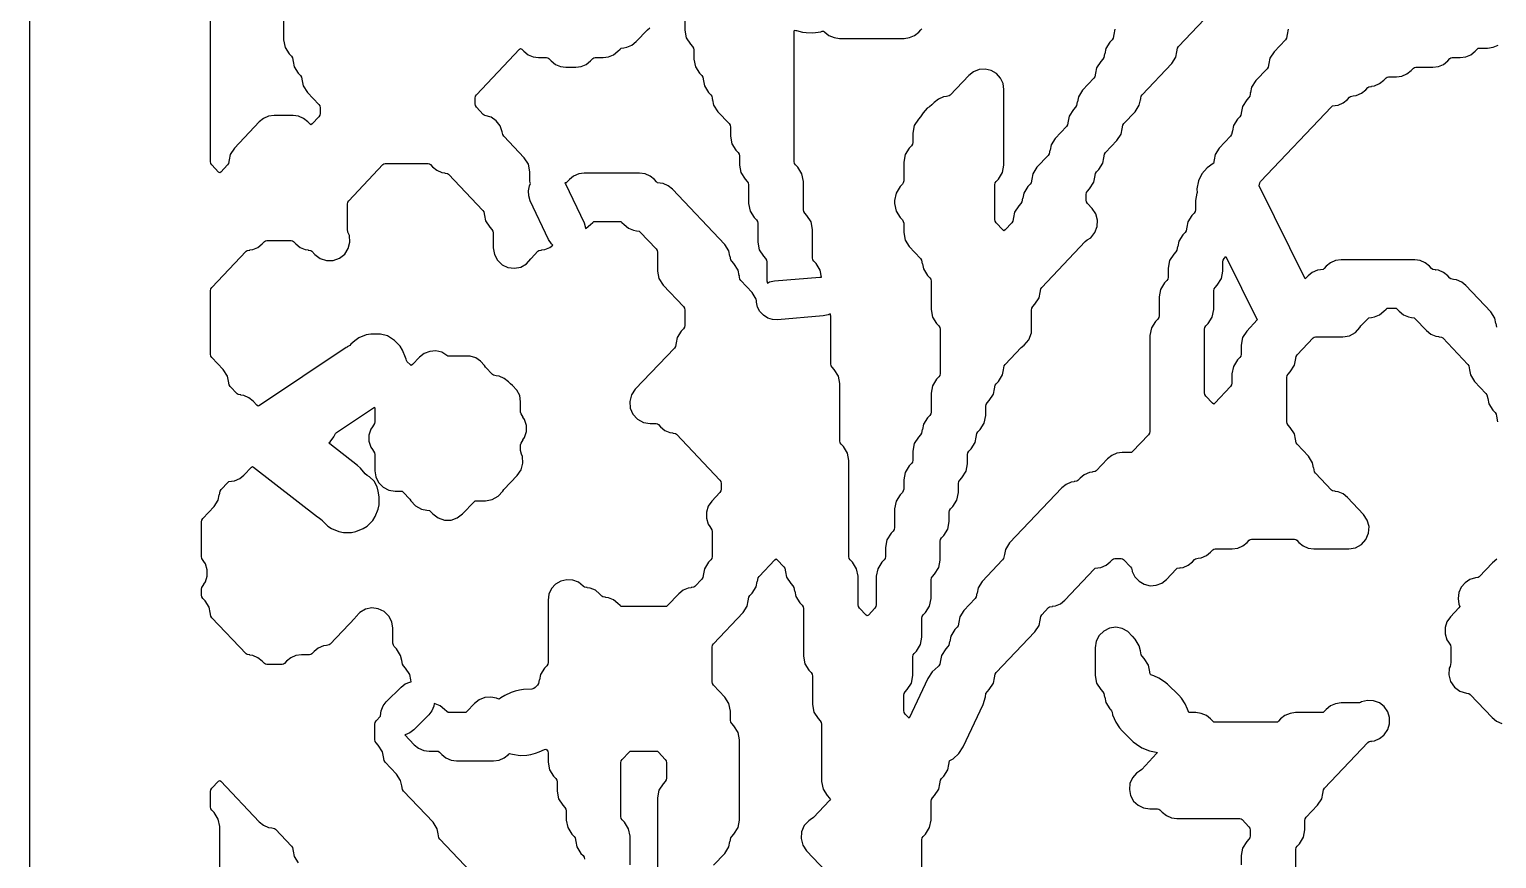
# Model space of a CAD drawing. Header units: millimetres. Extents: x 0 to 63, y 0 to 126.
# Drawn here: x 0 to 36, y 38.62 to 58.97 of the extents above; entities that cross this region are included whole.
import ezdxf

# ---------------------------------------------------------------- set-up
doc = ezdxf.new("R2010")
doc.units = ezdxf.units.MM
doc.layers.add('CUT', color=1, linetype='Continuous')

msp = doc.modelspace()

# ---------------------------------------------------------------- linework, layer by layer
at = {"layer": 'CUT'}
for points in [[(63.2679, 123), (50.134, 123), (50.134, 126), (42.134, 126), (42.134, 123), (21.134, 123), (21.134, 126), (13.134, 126), (13.134, 123), (0, 123), (0, 3), (13.134, 3), (13.134, 0), (21.134, 0), (21.134, 3), (42.134, 3), (42.134, 0), (50.134, 0), (50.134, 3), (63.2679, 3)], [(29.7675, 51.4078), (29.732, 51.2228), (29.732, 50.9969), (29.7236, 50.9527), (29.6994, 50.9149), (29.6452, 50.8577), (29.5438, 50.6989), (29.5083, 50.5139), (29.5083, 50.288), (29.4998, 50.2439), (29.4756, 50.206), (29.0888, 49.7975), (29.0608, 49.7762), (29.0328, 49.7975), (28.8697, 49.9697), (28.8455, 50.0076), (28.837, 50.0517), (28.837, 51.6107), (28.8455, 51.6549), (28.8697, 51.6927), (28.9238, 51.7499), (29.0253, 51.9087), (29.0608, 52.0937), (29.0608, 52.5558), (29.0692, 52.6), (29.0935, 52.6379), (29.1476, 52.695), (29.249, 52.8538), (29.2845, 53.0388), (29.2845, 53.2647), (29.293, 53.3089), (29.3172, 53.3467), (29.360807, 53.392805), (30.130146, 51.842312), (29.869, 51.5666)]]:
    msp.add_lwpolyline(points, close=True, dxfattribs=at)
for points in [[(6.2376, 59.1719), (6.2376, 58.7097), (6.2731, 58.5247), (6.3745, 58.3659), (6.4286, 58.3088), (6.4529, 58.2709), (6.4703, 58.1801), (6.4722, 58.1804), (6.4968, 58.0521), (6.5983, 57.8934), (6.6524, 57.8362), (6.6766, 57.7983), (6.694, 57.7075), (6.696, 57.7079), (6.7206, 57.5795), (6.822, 57.4208), (7.0999, 57.1273), (7.1241, 57.0895), (7.1326, 57.0453), (7.1326, 56.9041), (7.1241, 56.8599), (7.0999, 56.822), (6.9368, 56.6498), (6.9088, 56.6285), (6.8808, 56.6498), (6.833, 56.7003), (6.7278, 56.7849), (6.6037, 56.8383), (6.47, 56.8565), (6.0052, 56.8565), (5.8714, 56.8383), (5.7474, 56.7849), (5.6421, 56.7003), (5.032, 56.056), (4.9305, 55.8973), (4.9059, 55.7689), (4.904, 55.7693), (4.8866, 55.6785), (4.8623, 55.6406), (4.6993, 55.4684), (4.6713, 55.4471), (4.6433, 55.4684), (4.4802, 55.6406), (4.456, 55.6785), (4.4475, 55.7226), (4.4475, 64.1339)], [(30.8863, 58.969), (30.8617, 58.8407), (30.8598, 58.841), (30.8424, 58.7502), (30.8181, 58.7123), (30.5403, 58.4189), (30.4388, 58.2601), (30.4142, 58.1318), (30.4123, 58.1322), (30.3948, 58.0413), (30.3706, 58.0035), (30.0927, 57.71), (29.9913, 57.5513), (29.9667, 57.4229), (29.9648, 57.4233), (29.9473, 57.3325), (29.9231, 57.2946), (29.869, 57.2374), (29.7675, 57.0787), (29.7429, 56.9504), (29.741, 56.9507), (29.7236, 56.8599), (29.6994, 56.822), (29.6452, 56.7649), (29.5438, 56.6061), (29.5192, 56.4778), (29.5172, 56.4782), (29.4998, 56.3873), (29.4756, 56.3495), (29.1977, 56.056), (29.0963, 55.8973), (29.0717, 55.7689), (29.0697, 55.7693), (29.0523, 55.6785), (29.049581, 55.674241), (28.899393, 55.573357), (28.770661, 55.425839), (28.684495, 55.25003), (28.646768, 55.05791), (28.653467, 54.959408), (28.6488, 54.9521), (28.6133, 54.7671), (28.6133, 54.5412), (28.6048, 54.497), (28.5806, 54.4592), (28.5265, 54.402), (28.425, 54.2432), (28.4004, 54.1149), (28.3985, 54.1153), (28.381, 54.0245), (28.3568, 53.9866), (28.3027, 53.9294), (28.2012, 53.7707), (28.1766, 53.6424), (28.1747, 53.6427), (28.1573, 53.5519), (28.1331, 53.514), (28.0789, 53.4569), (27.9775, 53.2981), (27.942, 53.1131), (27.942, 52.8872), (27.9335, 52.843), (27.9093, 52.8052), (27.8552, 52.748), (27.7537, 52.5892), (27.7182, 52.4042), (27.7182, 51.942), (27.7098, 51.8979), (27.6855, 51.86), (27.6314, 51.8028), (27.53, 51.6441), (27.4945, 51.4591), (27.4945, 49.1066), (27.486, 49.0624), (27.4618, 49.0246), (27.0703, 48.6111), (27.0451, 48.5909), (27.013, 48.5865), (26.8146, 48.5865), (26.6808, 48.5683), (26.5568, 48.5149), (26.4515, 48.4303), (26.1752, 48.1385), (26.1501, 48.1183), (26.0844, 48.1093), (26.0849, 48.106), (26.0095, 48.0957), (25.8855, 48.0423), (25.7803, 47.9577), (25.7277, 47.9023), (25.7025, 47.882), (25.6369, 47.8731), (25.6374, 47.8697), (25.562, 47.8594), (25.438, 47.806), (25.3327, 47.7214), (24.0513, 46.3682), (23.9499, 46.2095), (23.9252, 46.0812), (23.9233, 46.0815), (23.9059, 45.9907), (23.8817, 45.9528), (23.38, 45.4231), (23.2786, 45.2643), (23.254, 45.136), (23.252, 45.1364), (23.2346, 45.0456), (23.2104, 45.0077), (22.9325, 44.7142), (22.8311, 44.5555), (22.8065, 44.4272), (22.8045, 44.4275), (22.7871, 44.3367), (22.7629, 44.2988), (22.7088, 44.2417), (22.6073, 44.0829), (22.5827, 43.9546), (22.5808, 43.955), (22.5634, 43.8641), (22.5391, 43.8262), (22.485, 43.7691), (22.3836, 43.6103), (22.3589, 43.482), (22.357, 43.4824), (22.3396, 43.3916), (22.3154, 43.3537), (22.310112, 43.348109), (22.296063, 43.340854), (22.151276, 43.209059), (22.045533, 43.04428), (21.585703, 42.066618), (21.4857, 42.1722), (21.4615, 42.2101), (21.453, 42.2543), (21.453, 42.6318), (21.4615, 42.676), (21.4857, 42.7138), (21.5398, 42.771), (21.6413, 42.9298), (21.6768, 43.1148), (21.6768, 43.5769), (21.6853, 43.6211), (21.7095, 43.659), (21.7636, 43.7161), (21.8651, 43.8749), (21.9006, 44.0599), (21.9006, 44.5221), (21.909, 44.5662), (21.9332, 44.6041), (21.9874, 44.6613), (22.0888, 44.82), (22.1243, 45.0051), (22.1243, 45.4672), (22.1328, 45.5114), (22.157, 45.5493), (22.2111, 45.6064), (22.3126, 45.7652), (22.3481, 45.9502), (22.3481, 46.4124), (22.3565, 46.4565), (22.3807, 46.4944), (22.4349, 46.5516), (22.5363, 46.7103), (22.5718, 46.8954), (22.5718, 47.1212), (22.5803, 47.1654), (22.6045, 47.2033), (22.6586, 47.2604), (22.7601, 47.4192), (22.7956, 47.6042), (22.7956, 47.8301), (22.804, 47.8743), (22.8283, 47.9121), (22.8824, 47.9693), (22.9838, 48.1281), (23.0193, 48.3131), (23.0193, 48.539), (23.0278, 48.5831), (23.052, 48.621), (23.1061, 48.6782), (23.2076, 48.8369), (23.2322, 48.9652), (23.2341, 48.9649), (23.2516, 49.0557), (23.2758, 49.0936), (23.3299, 49.1507), (23.4314, 49.3095), (23.4668, 49.4945), (23.4668, 49.7204), (23.4753, 49.7646), (23.4995, 49.8024), (23.5537, 49.8596), (23.6551, 50.0184), (23.6797, 50.1467), (23.6817, 50.1463), (23.6991, 50.2371), (23.7233, 50.275), (23.7774, 50.3322), (23.8789, 50.4909), (23.9035, 50.6192), (23.9054, 50.6189), (23.9228, 50.7097), (23.947, 50.7476), (24.3386, 51.161), (24.4087, 51.2175), (24.5262, 51.3533), (24.5881, 51.5218), (24.5865, 51.7013), (24.5856, 51.7058), (24.5856, 52.0833), (24.5941, 52.1274), (24.6183, 52.1653), (24.6724, 52.2225), (24.7739, 52.3812), (24.7985, 52.5095), (24.8004, 52.5092), (24.8179, 52.6), (24.8421, 52.6379), (25.9049, 53.7602), (25.9563, 53.8015), (26.0442, 53.8574), (26.145, 53.9811), (26.2017, 54.1302), (26.2085, 54.2896), (26.1648, 54.4431), (26.075, 54.5749), (25.9609, 54.6954), (25.9366, 54.7333), (25.9282, 54.7775), (25.9282, 54.9187), (25.9366, 54.9629), (25.9609, 55.0008), (26.015, 55.0579), (26.1164, 55.2167), (26.141, 55.345), (26.143, 55.3446), (26.1604, 55.4354), (26.1846, 55.4733), (26.2387, 55.5305), (26.3402, 55.6892), (26.3648, 55.8176), (26.3667, 55.8172), (26.3842, 55.908), (26.4084, 55.9459), (26.6863, 56.2393), (26.7877, 56.3981), (26.8123, 56.5264), (26.8142, 56.526), (26.8317, 56.6169), (26.8559, 56.6548), (27.1338, 56.9482), (27.2352, 57.107), (27.2598, 57.2353), (27.2618, 57.2349), (27.2792, 57.3257), (27.3034, 57.3636), (28.0288, 58.1296), (28.1302, 58.2884), (28.1549, 58.4167), (28.1568, 58.4163), (28.1742, 58.5072), (28.1984, 58.5451), (29.1476, 59.5474)], [(16.0829, 59.1719), (16.0829, 58.946), (16.1184, 58.761), (16.2198, 58.6022), (16.2739, 58.5451), (16.2982, 58.5072), (16.3066, 58.463), (16.3066, 58.2372), (16.3421, 58.0521), (16.4436, 57.8934), (16.4977, 57.8362), (16.5219, 57.7983), (16.5393, 57.7075), (16.5413, 57.7079), (16.5659, 57.5795), (16.6673, 57.4208), (16.7215, 57.3636), (16.7457, 57.3257), (16.7631, 57.2349), (16.765, 57.2353), (16.7896, 57.107), (16.8911, 56.9482), (17.169, 56.6548), (17.1932, 56.6169), (17.2017, 56.5727), (17.2017, 56.3469), (17.2372, 56.1618), (17.3386, 56.0031), (17.3927, 55.9459), (17.4169, 55.908), (17.4254, 55.8639), (17.4254, 55.638), (17.4609, 55.453), (17.5624, 55.2942), (17.6165, 55.237), (17.6407, 55.1992), (17.6492, 55.155), (17.6492, 54.6928), (17.6847, 54.5078), (17.7861, 54.3491), (17.8402, 54.2919), (17.8645, 54.254), (17.8729, 54.2099), (17.8729, 53.7477), (17.9084, 53.5627), (18.0099, 53.4039), (18.064, 53.3467), (18.0882, 53.3089), (18.0967, 53.2647), (18.0967, 52.8026), (18.107679, 52.745357), (18.157384, 52.771071), (18.279788, 52.797879), (19.398588, 52.892879), (19.43645, 52.891129), (19.4037, 53.0618), (19.3023, 53.2206), (19.2481, 53.2777), (19.2239, 53.3156), (19.2155, 53.3598), (19.2155, 54.0582), (19.18, 54.2432), (19.0785, 54.402), (19.0244, 54.4592), (19.0002, 54.497), (18.9917, 54.5412), (18.9917, 55.2396), (18.9562, 55.4247), (18.8548, 55.5834), (18.8006, 55.6406), (18.7764, 55.6785), (18.768, 55.7226), (18.768, 58.9178), (18.7736, 58.9509), (18.8086, 58.9412), (18.8225, 58.9375), (18.9665, 58.9017), (19.0635, 58.8875), (19.2268, 58.8799), (19.4197, 58.9089), (19.4526, 58.9207), (19.4854, 58.9274), (19.5116, 58.9067), (19.5151, 58.903), (19.6203, 58.8184), (19.7443, 58.7651), (19.8781, 58.7468), (21.4617, 58.7468), (21.5955, 58.7651), (21.7195, 58.8184), (21.8247, 58.903), (21.8772, 58.9585), (21.9024, 58.9788)], [(11.1369, 37.9782), (10.0741, 39.1005), (10.0499, 39.1384), (10.0325, 39.2292), (10.0306, 39.2289), (10.0059, 39.3572), (9.9045, 39.5159), (9.1791, 40.2819), (9.1549, 40.3198), (9.1375, 40.4107), (9.1355, 40.4103), (9.1109, 40.5386), (9.0095, 40.6974), (8.7316, 40.9908), (8.7074, 41.0287), (8.6899, 41.1195), (8.688, 41.1192), (8.6634, 41.2475), (8.5619, 41.4062), (8.5078, 41.4634), (8.4836, 41.5013), (8.4751, 41.5454), (8.4751, 41.9229), (8.4836, 41.9671), (8.5078, 42.005), (8.616855, 42.120139), (8.615701, 42.129052), (8.632329, 42.253249), (8.680535, 42.368911), (8.757033, 42.468154), (9.122833, 42.832354), (9.222412, 42.908417), (9.338283, 42.956116), (9.370684, 42.960309), (9.3612, 43.0098), (9.3593, 43.0094), (9.3347, 43.1378), (9.2332, 43.2965), (9.1791, 43.3537), (9.1549, 43.3916), (9.1375, 43.4824), (9.1355, 43.482), (9.1109, 43.6103), (9.0095, 43.7691), (8.9553, 43.8262), (8.9311, 43.8641), (8.9227, 43.9083), (8.9227, 44.2759), (8.897, 44.4339), (8.8227, 44.5758), (8.7074, 44.6869), (8.5629, 44.7558), (8.404, 44.7755), (8.247, 44.744), (8.108, 44.6645), (8.0013, 44.5451), (7.9949, 44.5351), (7.3797, 43.8854), (7.3545, 43.8651), (7.2888, 43.8562), (7.2893, 43.8528), (7.2139, 43.8425), (7.0899, 43.7892), (6.9847, 43.7046), (6.9322, 43.6491), (6.907, 43.6288), (6.8749, 43.6245), (6.6765, 43.6245), (6.5427, 43.6062), (6.4186, 43.5529), (6.3134, 43.4683), (6.2609, 43.4128), (6.2357, 43.3926), (6.2037, 43.3882), (5.824, 43.3882), (5.7919, 43.3926), (5.7667, 43.4128), (5.7142, 43.4683), (5.609, 43.5529), (5.485, 43.6062), (5.4096, 43.6165), (5.4101, 43.6199), (5.3444, 43.6288), (5.3192, 43.6491), (4.4802, 44.5351), (4.456, 44.573), (4.4386, 44.6638), (4.4366, 44.6635), (4.412, 44.7918), (4.3106, 44.9505), (4.2564, 45.0077), (4.2322, 45.0456), (4.2238, 45.0897), (4.2238, 45.231), (4.2322, 45.2751), (4.282, 45.353), (4.2794, 45.3547), (4.3199, 45.4132), (4.365, 45.5574), (4.365, 45.7084), (4.3199, 45.8526), (4.2794, 45.9111), (4.282, 45.9128), (4.2322, 45.9907), (4.2238, 46.0349), (4.2238, 46.885), (4.2322, 46.9291), (4.2564, 46.967), (4.5343, 47.2604), (4.6358, 47.4192), (4.6604, 47.5475), (4.6623, 47.5471), (4.6797, 47.638), (4.704, 47.6759), (4.8717, 47.853), (4.8969, 47.8733), (4.9625, 47.8822), (4.9621, 47.8856), (5.0374, 47.8959), (5.1615, 47.9492), (5.2667, 48.0338), (5.4475, 48.2248), (5.4734, 48.2451), (5.502, 48.2289), (7.0683, 47.0093), (7.1086, 46.9838), (7.1082, 46.9832), (7.1611, 46.9474), (7.1818, 46.9237), (7.1829, 46.9221), (7.3209, 46.7841), (7.415, 46.7212), (7.5953, 46.6466), (7.7063, 46.6245), (7.9014, 46.6245), (8.0125, 46.6466), (8.1927, 46.7212), (8.2869, 46.7841), (8.4248, 46.9221), (8.4877, 47.0162), (8.5624, 47.1965), (8.5845, 47.3075), (8.5845, 47.5026), (8.5569, 47.6414), (8.5554, 47.6411), (8.533, 47.749), (8.4567, 47.8837), (8.3428, 47.9886), (8.2902, 48.0238), (8.2402, 48.0679), (8.1224, 48.2042), (8.0513, 48.2717), (7.3743, 48.7989), (7.352, 48.8226), (7.3822, 48.8522), (7.4736, 48.9742), (7.485, 49.0068), (7.5116, 49.0551), (7.5398, 49.0813), (8.443, 49.6848), (8.4705, 49.6976), (8.4751, 49.6676), (8.4751, 49.3429), (8.4667, 49.2987), (8.4169, 49.2208), (8.4195, 49.2191), (8.379, 49.1606), (8.3339, 49.0165), (8.3339, 48.8654), (8.379, 48.7212), (8.4195, 48.6628), (8.4169, 48.6611), (8.4667, 48.5831), (8.4751, 48.539), (8.4751, 48.1414), (8.4996, 47.9868), (8.5706, 47.8475), (8.6812, 47.7368), (8.8206, 47.6658), (8.9751, 47.6414), (9.1125, 47.6414), (9.1445, 47.637), (9.1697, 47.6167), (9.3375, 47.4396), (9.3631, 47.3995), (9.4746, 47.2763), (9.6205, 47.1964), (9.7503, 47.1745), (9.7502, 47.1734), (9.8158, 47.1644), (9.841, 47.1442), (9.9021, 47.0796), (10.0309, 46.9816), (10.1843, 46.93), (10.3461, 46.93), (10.4994, 46.9816), (10.6282, 47.0796), (10.9131, 47.3804), (10.9383, 47.4007), (10.9704, 47.4051), (11.1935, 47.4051), (11.3574, 47.4327), (11.5033, 47.5126), (11.6148, 47.6358), (11.6404, 47.6759), (11.9732, 48.0273), (12.0654, 48.1643), (12.1079, 48.3238), (12.0962, 48.4884), (12.0725, 48.544), (12.0552, 48.634), (12.0552, 48.7753), (12.0637, 48.8194), (12.1135, 48.8973), (12.1109, 48.899), (12.1514, 48.9575), (12.1965, 49.1017), (12.1965, 49.2527), (12.1514, 49.3969), (12.1109, 49.4554), (12.1135, 49.4571), (12.0637, 49.535), (12.0552, 49.5792), (12.0552, 49.8307), (12.0319, 49.9818), (11.964, 50.1187), (11.8579, 50.2287), (11.8035, 50.2701), (11.7557, 50.3206), (11.6504, 50.4052), (11.5264, 50.4586), (11.451, 50.4688), (11.4515, 50.4722), (11.3859, 50.4812), (11.3607, 50.5014), (11.1929, 50.6786), (11.1647, 50.7228), (11.0722, 50.8302), (10.9533, 50.9073), (10.8175, 50.948), (10.7127, 50.9487), (10.7127, 50.9494), (10.2991, 50.9494), (10.2671, 50.9537), (10.2466, 50.9702), (10.1184, 51.045), (9.9739, 51.0789), (9.8258, 51.0689), (9.6871, 51.0158), (9.5702, 50.9243), (9.3982, 50.7426), (9.3702, 50.7214), (9.3422, 50.7426), (9.2741, 50.8146), (9.2543, 50.8424), (9.243, 50.8746), (9.2336, 50.9217), (9.159, 51.1019), (9.0961, 51.1961), (8.9581, 51.334), (8.9567, 51.3349), (8.9385, 51.352), (8.7894, 51.4485), (8.616, 51.4867), (8.6057, 51.4871), (8.5727, 51.4937), (8.3776, 51.4937), (8.2665, 51.4716), (8.0863, 51.3969), (7.9842, 51.3287), (7.8915, 51.2487), (7.8596, 51.2135), (7.7973, 51.1762), (7.7981, 51.1749), (7.7737, 51.1619), (5.6498, 49.7427), (5.6143, 49.7271), (5.5831, 49.7502), (5.4905, 49.848), (5.3852, 49.9326), (5.2612, 49.986), (5.1858, 49.9963), (5.1863, 49.9996), (5.1207, 50.0086), (5.0955, 50.0288), (4.9277, 50.206), (4.9035, 50.2439), (4.8861, 50.3347), (4.8841, 50.3343), (4.8595, 50.4627), (4.7581, 50.6214), (4.4802, 50.9149), (4.456, 50.9527), (4.4475, 50.9969), (4.4475, 52.5558), (4.456, 52.6), (4.4802, 52.6379), (5.3192, 53.5239), (5.3444, 53.5442), (5.4101, 53.5531), (5.4096, 53.5565), (5.485, 53.5668), (5.609, 53.6201), (5.7142, 53.7047), (5.7667, 53.7602), (5.7919, 53.7804), (5.824, 53.7848), (6.4274, 53.7848), (6.4594, 53.7804), (6.4846, 53.7602), (6.5372, 53.7047), (6.6424, 53.6201), (6.7664, 53.5668), (6.8418, 53.5565), (6.8413, 53.5531), (6.907, 53.5442), (6.9322, 53.5239), (7.0058, 53.4461), (7.1359, 53.3475), (7.2909, 53.2961), (7.4541, 53.2973), (7.6083, 53.351), (7.7369, 53.4515), (7.8263, 53.5882), (7.8669, 53.7463), (7.8544, 53.9091), (7.8183, 53.9935), (7.8039, 54.0686), (7.8039, 54.6824), (7.8123, 54.7266), (7.8365, 54.7645), (8.6756, 55.6505), (8.7008, 55.6707), (8.7328, 55.6751), (9.7838, 55.6751), (9.8158, 55.6707), (9.841, 55.6505), (9.8935, 55.595), (9.9987, 55.5104), (10.1228, 55.4571), (10.1981, 55.4468), (10.1977, 55.4434), (10.2633, 55.4345), (10.2885, 55.4142), (11.1275, 54.5282), (11.1517, 54.4903), (11.1692, 54.3995), (11.1711, 54.3998), (11.1957, 54.2715), (11.2972, 54.1128), (11.3513, 54.0556), (11.3755, 54.0177), (11.384, 53.9736), (11.384, 53.606), (11.4096, 53.4479), (11.4839, 53.3061), (11.5992, 53.195), (11.7437, 53.1261), (11.9026, 53.1063), (12.0596, 53.1379), (12.1986, 53.2174), (12.3053, 53.3368), (12.3117, 53.3467), (12.4794, 53.5239), (12.5046, 53.5442), (12.5703, 53.5531), (12.5698, 53.5565), (12.6452, 53.5668), (12.7692, 53.6201), (12.841069, 53.677896), (12.809924, 53.706117), (12.74201, 53.811422), (12.29071, 54.765322), (12.252364, 54.884616), (12.246201, 55.009769), (12.27264, 55.132253), (12.300224, 55.185972), (12.2875, 55.2059), (12.279, 55.2501), (12.279, 55.4759), (12.2435, 55.661), (12.1421, 55.8197), (11.6404, 56.3495), (11.6162, 56.3873), (11.6028, 56.4574), (11.5503, 56.6033), (11.4556, 56.7261), (11.3278, 56.814), (11.1792, 56.8586), (11.1621, 56.8609), (11.1369, 56.8812), (10.9691, 57.0583), (10.9449, 57.0962), (10.9365, 57.1404), (10.9365, 57.2816), (10.9449, 57.3257), (10.9691, 57.3636), (12.0272, 58.481), (12.0552, 58.5023), (12.0832, 58.481), (12.1311, 58.4305), (12.2363, 58.3459), (12.3603, 58.2925), (12.4941, 58.2743), (12.6926, 58.2743), (12.7246, 58.2699), (12.7498, 58.2496), (12.8024, 58.1942), (12.9076, 58.1096), (13.0316, 58.0562), (13.1654, 58.038), (13.4064, 58.038), (13.5402, 58.0562), (13.6642, 58.1096), (13.7695, 58.1942), (13.822, 58.2496), (13.8472, 58.2699), (13.8792, 58.2743), (14.0777, 58.2743), (14.2115, 58.2925), (14.3355, 58.3459), (14.4407, 58.4305), (14.4933, 58.4859), (14.5185, 58.5062), (14.5841, 58.5151), (14.5836, 58.5185), (14.659, 58.5288), (14.783, 58.5821), (14.8883, 58.6668), (15.1645, 58.9585), (15.2242, 59.0065)], [(26.6349, 58.969), (26.6103, 58.8407), (26.6084, 58.841), (26.591, 58.7502), (26.5668, 58.7123), (26.5126, 58.6552), (26.4112, 58.4964), (26.3866, 58.3681), (26.3846, 58.3685), (26.3672, 58.2776), (26.343, 58.2398), (26.2889, 58.1826), (26.1874, 58.0238), (26.1628, 57.8955), (26.1609, 57.8959), (26.1435, 57.8051), (26.1193, 57.7672), (25.8414, 57.4737), (25.7399, 57.315), (25.7153, 57.1867), (25.7134, 57.187), (25.6959, 57.0962), (25.6717, 57.0583), (25.6176, 57.0012), (25.5162, 56.8424), (25.4915, 56.7141), (25.4896, 56.7145), (25.4722, 56.6236), (25.448, 56.5857), (25.1701, 56.2923), (25.0686, 56.1335), (25.044, 56.0052), (25.0421, 56.0056), (25.0247, 55.9148), (25.0005, 55.8769), (24.7226, 55.5834), (24.6211, 55.4247), (24.5965, 55.2964), (24.5946, 55.2967), (24.5772, 55.2059), (24.553, 55.168), (24.4988, 55.1109), (24.3974, 54.9521), (24.3728, 54.8238), (24.3708, 54.8242), (24.3534, 54.7333), (24.3292, 54.6954), (24.2751, 54.6383), (24.1736, 54.4795), (24.149, 54.3512), (24.1471, 54.3516), (24.1296, 54.2608), (24.1054, 54.2229), (23.9424, 54.0507), (23.9144, 54.0294), (23.8864, 54.0507), (23.7233, 54.2229), (23.6991, 54.2608), (23.6906, 54.3049), (23.6906, 55.155), (23.6991, 55.1992), (23.7233, 55.237), (23.7774, 55.2942), (23.8789, 55.453), (23.9144, 55.638), (23.9144, 57.4917), (23.8923, 57.6384), (23.8282, 57.7723), (23.7276, 57.8814), (23.5994, 57.9562), (23.4549, 57.99), (23.3068, 57.98), (23.1682, 57.9269), (23.0513, 57.8355), (22.5951, 57.3537), (22.5699, 57.3335), (22.5043, 57.3245), (22.5048, 57.3212), (22.4294, 57.3109), (22.3054, 57.2575), (22.2001, 57.1729), (22.1476, 57.1174), (22.088, 57.0695), (22.0286, 57.0327), (21.931, 56.9208), (21.8679, 56.822), (21.8137, 56.7649), (21.7123, 56.6061), (21.6768, 56.4211), (21.6768, 56.1952), (21.6683, 56.1511), (21.6441, 56.1132), (21.59, 56.056), (21.4885, 55.8973), (21.453, 55.7122), (21.453, 55.2501), (21.4446, 55.2059), (21.4204, 55.168), (21.3662, 55.1109), (21.2648, 54.9521), (21.2293, 54.7671), (21.2293, 54.6928), (21.2648, 54.5078), (21.3662, 54.3491), (21.4204, 54.2919), (21.4446, 54.254), (21.453, 54.2099), (21.453, 53.984), (21.4885, 53.799), (21.59, 53.6402), (21.8679, 53.3467), (21.8921, 53.3089), (21.9095, 53.218), (21.9114, 53.2184), (21.936, 53.0901), (22.0375, 52.9313), (22.0916, 52.8742), (22.1158, 52.8363), (22.1243, 52.7921), (22.1243, 52.0937), (22.1598, 51.9087), (22.2613, 51.7499), (22.3154, 51.6927), (22.3396, 51.6549), (22.3481, 51.6107), (22.3481, 50.5243), (22.3396, 50.4802), (22.3154, 50.4423), (22.2613, 50.3851), (22.1598, 50.2264), (22.1243, 50.0413), (22.1243, 49.5792), (22.1158, 49.535), (22.0916, 49.4971), (22.0375, 49.44), (21.936, 49.2812), (21.9114, 49.1529), (21.9095, 49.1533), (21.8921, 49.0624), (21.8679, 49.0246), (21.8137, 48.9674), (21.7123, 48.8086), (21.6768, 48.6236), (21.6768, 48.3977), (21.6683, 48.3536), (21.6441, 48.3157), (21.59, 48.2585), (21.4885, 48.0998), (21.453, 47.9147), (21.453, 47.6889), (21.4446, 47.6447), (21.4204, 47.6068), (21.3662, 47.5497), (21.2648, 47.3909), (21.2293, 47.2059), (21.2293, 46.7437), (21.2208, 46.6996), (21.1966, 46.6617), (21.1425, 46.6045), (21.041, 46.4458), (21.0055, 46.2607), (21.0055, 46.0349), (20.9971, 45.9907), (20.9728, 45.9528), (20.9187, 45.8957), (20.8173, 45.7369), (20.7818, 45.5519), (20.7818, 44.8534), (20.7733, 44.8093), (20.7491, 44.7714), (20.586, 44.5992), (20.558, 44.5779), (20.53, 44.5992), (20.3669, 44.7714), (20.3427, 44.8093), (20.3343, 44.8534), (20.3343, 45.5519), (20.2988, 45.7369), (20.1973, 45.8957), (20.1432, 45.9528), (20.119, 45.9907), (20.1105, 46.0349), (20.1105, 48.3873), (20.075, 48.5724), (19.9735, 48.7311), (19.9194, 48.7883), (19.8952, 48.8262), (19.8867, 48.8703), (19.8867, 50.2776), (19.8512, 50.4627), (19.7498, 50.6214), (19.6957, 50.6786), (19.6715, 50.7165), (19.663, 50.7606), (19.663, 51.9316), (19.652012, 51.98889), (19.602216, 51.963129), (19.479812, 51.936321), (18.361012, 51.841321), (18.23584, 51.847107), (18.116431, 51.885092), (18.010923, 51.952689), (17.926504, 52.04529), (17.868929, 52.156584), (17.842121, 52.278988), (17.843957, 52.318703), (17.8374, 52.3529), (17.736, 52.5117), (17.4581, 52.8052), (17.4339, 52.843), (17.4165, 52.9339), (17.4145, 52.9335), (17.3899, 53.0618), (17.2885, 53.2206), (17.2343, 53.2777), (17.2101, 53.3156), (17.1927, 53.4064), (17.1908, 53.4061), (17.1662, 53.5344), (17.0647, 53.6931), (15.7833, 55.0463), (15.678, 55.1309), (15.554, 55.1843), (15.4787, 55.1946), (15.4791, 55.198), (15.4135, 55.2069), (15.3883, 55.2272), (15.3358, 55.2826), (15.2305, 55.3672), (15.1065, 55.4206), (14.9727, 55.4388), (13.6129, 55.4388), (13.4791, 55.4206), (13.3551, 55.3672), (13.2499, 55.2826), (13.1973, 55.2272), (13.1722, 55.2069), (13.141192, 55.2027), (13.15849, 55.175878), (13.60979, 54.221978), (13.648136, 54.102684), (13.648951, 54.086133), (13.6642, 54.0927), (13.7695, 54.1773), (13.822, 54.2328), (13.8472, 54.253), (13.8792, 54.2574), (14.4827, 54.2574), (14.5147, 54.253), (14.5399, 54.2328), (14.5924, 54.1773), (14.6976, 54.0927), (14.8217, 54.0393), (14.897, 54.0291), (14.8966, 54.0257), (14.9622, 54.0167), (14.9874, 53.9965), (15.3789, 53.583), (15.4031, 53.5451), (15.4116, 53.501), (15.4116, 53.0388), (15.4471, 52.8538), (15.5486, 52.695), (16.0502, 52.1653), (16.0744, 52.1274), (16.0829, 52.0833), (16.0829, 51.7058), (16.0744, 51.6616), (16.0502, 51.6237), (15.9961, 51.5666), (15.8946, 51.4078), (15.87, 51.2795), (15.8681, 51.2799), (15.8506, 51.189), (15.8264, 51.1511), (14.8681, 50.1392), (14.7757, 50.0017), (14.7333, 49.8417), (14.7455, 49.6765), (14.8109, 49.5244), (14.9225, 49.402), (15.0679, 49.3228), (15.2312, 49.2954), (15.3777, 49.2954), (15.4097, 49.291), (15.4349, 49.2707), (15.4874, 49.2153), (15.5927, 49.1307), (15.7167, 49.0773), (15.7921, 49.067), (15.7916, 49.0637), (15.8572, 49.0547), (15.8824, 49.0344), (16.9452, 47.9121), (16.9694, 47.8743), (16.9779, 47.8301), (16.9779, 47.6889), (16.9694, 47.6447), (16.9452, 47.6068), (16.7441, 47.3944), (16.658, 47.2703), (16.6129, 47.1262), (16.6129, 46.9751), (16.658, 46.8309), (16.6985, 46.7725), (16.6959, 46.7708), (16.7457, 46.6928), (16.7541, 46.6487), (16.7541, 46.0349), (16.7457, 45.9907), (16.7215, 45.9528), (16.6673, 45.8957), (16.5659, 45.7369), (16.5413, 45.6086), (16.5393, 45.609), (16.5219, 45.5181), (16.4977, 45.4803), (16.3299, 45.3031), (16.3048, 45.2828), (16.2391, 45.2739), (16.2396, 45.2705), (16.1642, 45.2602), (16.0402, 45.2069), (15.935, 45.1223), (15.6587, 44.8305), (15.6335, 44.8103), (15.6014, 44.8059), (14.5505, 44.8059), (14.5185, 44.8103), (14.4933, 44.8305), (14.4407, 44.886), (14.3355, 44.9706), (14.2115, 45.024), (14.1361, 45.0342), (14.1366, 45.0376), (14.0709, 45.0466), (14.0457, 45.0668), (13.9932, 45.1223), (13.888, 45.2069), (13.764, 45.2602), (13.6886, 45.2705), (13.6891, 45.2739), (13.6234, 45.2828), (13.5982, 45.3031), (13.5896, 45.3123), (13.4727, 45.4037), (13.3341, 45.4568), (13.186, 45.4668), (13.0415, 45.433), (12.9133, 45.3582), (12.8127, 45.2491), (12.7485, 45.1152), (12.7265, 44.9685), (12.7265, 43.4357), (12.718, 43.3916), (12.6938, 43.3537), (12.6397, 43.2965), (12.5383, 43.1378), (12.5136, 43.0094), (12.5117, 43.0098), (12.4943, 42.919), (12.4701, 42.8811), (12.4138, 42.8217), (12.377, 42.7953), (12.3329, 42.7846), (12.1271, 42.7749), (12.0301, 42.7607), (11.9186, 42.733), (11.8262, 42.7002), (11.6696, 42.6265), (11.5727, 42.5666), (11.5291, 42.5322), (11.4788, 42.5488), (11.4636, 42.5572), (11.3212, 42.5875), (11.1762, 42.5755), (11.0407, 42.5223), (10.9263, 42.4323), (10.736, 42.2314), (10.7108, 42.2111), (10.6788, 42.2068), (10.2725, 42.2068), (10.2419, 42.2314), (10.1894, 42.2868), (10.0841, 42.3714), (9.9601, 42.4248), (9.93311, 42.428487), (9.924871, 42.366951), (9.876665, 42.251289), (9.800167, 42.152046), (9.434367, 41.787846), (9.334788, 41.711783), (9.218917, 41.664084), (9.21349, 41.663382), (9.446, 41.4178), (9.5512, 41.3332), (9.6753, 41.2798), (9.809, 41.2616), (10.0341, 41.2616), (10.0648, 41.237), (10.1173, 41.1815), (10.2225, 41.0969), (10.3465, 41.0435), (10.4803, 41.0253), (11.3926, 41.0253), (11.5264, 41.0435), (11.6504, 41.0969), (11.7557, 41.1815), (11.7591, 41.1852), (11.7854, 41.2059), (11.8181, 41.1992), (11.851, 41.1874), (12.0439, 41.1583), (12.2072, 41.166), (12.3042, 41.1802), (12.4156, 41.2079), (12.508, 41.2407), (12.6374, 41.3016), (12.6716, 41.3115), (12.696, 41.2927), (12.718, 41.2582), (12.7265, 41.2141), (12.7265, 40.9882), (12.762, 40.8032), (12.8635, 40.6444), (12.9176, 40.5873), (12.9418, 40.5494), (12.9503, 40.5052), (12.9503, 40.2793), (12.9858, 40.0943), (13.0872, 39.9355), (13.1414, 39.8784), (13.1656, 39.8405), (13.174, 39.7964), (13.174, 39.5705), (13.2095, 39.3854), (13.311, 39.2267), (13.3651, 39.1695), (13.3893, 39.1316), (13.4067, 39.0408), (13.4087, 39.0412), (13.4333, 38.9129), (13.5347, 38.7541), (13.5889, 38.697), (13.6131, 38.6591), (13.6215, 38.6149)], [(36.0057, 51.6616), (35.9883, 51.7524), (35.9864, 51.7521), (35.9617, 51.8804), (35.8603, 52.0391), (35.2501, 52.6835), (35.1449, 52.7681), (35.0209, 52.8214), (34.9455, 52.8317), (34.946, 52.8351), (34.8803, 52.844), (34.8551, 52.8643), (34.8026, 52.9197), (34.6974, 53.0044), (34.5734, 53.0577), (34.498, 53.068), (34.4984, 53.0714), (34.4328, 53.0803), (34.4076, 53.1006), (34.3551, 53.156), (34.2499, 53.2406), (34.1258, 53.294), (33.9921, 53.3122), (32.1847, 53.3122), (32.051, 53.294), (31.9269, 53.2406), (31.8217, 53.156), (31.7692, 53.1006), (31.744, 53.0803), (31.6783, 53.0714), (31.6788, 53.068), (31.6034, 53.0577), (31.4794, 53.0044), (31.3742, 52.9197), (31.3217, 52.8643), (31.304446, 52.850401), (30.174358, 55.12793), (30.188, 55.1992), (30.2122, 55.237), (31.9463, 57.0682), (31.9715, 57.0885), (32.0371, 57.0974), (32.0367, 57.1008), (32.112, 57.1111), (32.2361, 57.1644), (32.3413, 57.249), (32.3938, 57.3045), (32.419, 57.3247), (32.4846, 57.3337), (32.4842, 57.3371), (32.5595, 57.3473), (32.6836, 57.4007), (32.7888, 57.4853), (32.8413, 57.5408), (32.8665, 57.561), (32.9321, 57.57), (32.9317, 57.5734), (33.0071, 57.5836), (33.1311, 57.637), (33.2363, 57.7216), (33.2888, 57.7771), (33.314, 57.7973), (33.3461, 57.8017), (33.5445, 57.8017), (33.6783, 57.8199), (33.8024, 57.8733), (33.9076, 57.9579), (33.9601, 58.0134), (33.9853, 58.0336), (34.0173, 58.038), (34.4396, 58.038), (34.5734, 58.0562), (34.6974, 58.1096), (34.8026, 58.1942), (34.8551, 58.2496), (34.8803, 58.2699), (34.9124, 58.2743), (35.1108, 58.2743), (35.2446, 58.2925), (35.3687, 58.3459), (35.4739, 58.4305), (35.5264, 58.4859), (35.5516, 58.5062), (35.5836, 58.5105), (35.7821, 58.5105), (35.9159, 58.5288), (36.0399, 58.5821)], [(21.9006, 38.389), (21.9006, 39.0875), (21.909, 39.1316), (21.9332, 39.1695), (21.9874, 39.2267), (22.0888, 39.3854), (22.1243, 39.5705), (22.1243, 40.0326), (22.1328, 40.0768), (22.157, 40.1147), (22.2111, 40.1718), (22.3126, 40.3306), (22.3372, 40.4589), (22.3391, 40.4585), (22.3565, 40.5494), (22.3807, 40.5873), (22.4349, 40.6444), (22.5363, 40.8032), (22.5609, 40.9315), (22.5629, 40.9311), (22.5803, 41.0219), (22.587891, 41.033788), (22.665321, 41.073771), (22.810108, 41.205567), (22.915851, 41.370345), (23.402893, 42.405864), (23.462385, 42.592396), (23.466445, 42.678847), (23.5537, 42.771), (23.6551, 42.9298), (23.6797, 43.0581), (23.6817, 43.0577), (23.6991, 43.1485), (23.7233, 43.1864), (24.6724, 44.1887), (24.7739, 44.3475), (24.7985, 44.4758), (24.8004, 44.4754), (24.8179, 44.5662), (24.8421, 44.6041), (25.0098, 44.7813), (25.035, 44.8015), (25.1007, 44.8105), (25.1002, 44.8139), (25.1756, 44.8241), (25.2996, 44.8775), (25.4048, 44.9621), (26.1286, 45.7264), (26.1538, 45.7467), (26.2194, 45.7556), (26.219, 45.759), (26.2943, 45.7693), (26.4184, 45.8227), (26.5236, 45.9073), (26.5761, 45.9627), (26.6013, 45.983), (26.6334, 45.9873), (26.7893, 45.9873), (26.8213, 45.983), (26.8465, 45.9627), (27.0208, 45.7786), (27.0417, 45.7485), (27.061, 45.687), (27.0632, 45.672), (27.1274, 45.5381), (27.228, 45.429), (27.3562, 45.3542), (27.5007, 45.3204), (27.6488, 45.3304), (27.7874, 45.3835), (27.9043, 45.4749), (28.1424, 45.7264), (28.1676, 45.7467), (28.2333, 45.7556), (28.2328, 45.759), (28.3082, 45.7693), (28.4322, 45.8227), (28.5374, 45.9073), (28.5899, 45.9627), (28.6151, 45.983), (28.6808, 45.9919), (28.6803, 45.9953), (28.7557, 46.0056), (28.8797, 46.0589), (28.9849, 46.1435), (29.0375, 46.199), (29.0626, 46.2193), (29.0947, 46.2236), (29.5169, 46.2236), (29.6507, 46.2419), (29.7747, 46.2952), (29.88, 46.3798), (29.9325, 46.4353), (29.9577, 46.4556), (29.9897, 46.4599), (31.0407, 46.4599), (31.0727, 46.4556), (31.0979, 46.4353), (31.1504, 46.3798), (31.2556, 46.2952), (31.3797, 46.2419), (31.5135, 46.2236), (32.3738, 46.2236), (32.5371, 46.251), (32.6825, 46.3303), (32.794, 46.4527), (32.8595, 46.6048), (32.8717, 46.7699), (32.8292, 46.93), (32.7369, 47.0674), (32.3413, 47.4851), (32.2361, 47.5698), (32.112, 47.6231), (32.0367, 47.6334), (32.0371, 47.6368), (31.9715, 47.6457), (31.9463, 47.666), (31.5548, 48.0794), (31.5306, 48.1173), (31.5131, 48.2081), (31.5112, 48.2078), (31.4866, 48.3361), (31.3851, 48.4948), (31.1073, 48.7883), (31.0831, 48.8262), (31.0656, 48.917), (31.0637, 48.9166), (31.0391, 49.0449), (30.9376, 49.2037), (30.8835, 49.2608), (30.8593, 49.2987), (30.8508, 49.3429), (30.8508, 50.4293), (30.8593, 50.4734), (30.8835, 50.5113), (30.9376, 50.5685), (31.0391, 50.7272), (31.0637, 50.8555), (31.0656, 50.8552), (31.0831, 50.946), (31.1073, 50.9839), (31.4988, 51.3973), (31.524, 51.4176), (31.556, 51.4219), (32.2267, 51.4219), (32.3906, 51.4496), (32.5364, 51.5294), (32.648, 51.6527), (32.6736, 51.6927), (32.8413, 51.8699), (32.8665, 51.8901), (32.9321, 51.8991), (32.9317, 51.9025), (33.0071, 51.9127), (33.1311, 51.9661), (33.2363, 52.0507), (33.2888, 52.1062), (33.314, 52.1264), (33.3461, 52.1308), (33.502, 52.1308), (33.534, 52.1264), (33.5592, 52.1062), (33.6117, 52.0507), (33.717, 51.9661), (33.841, 51.9127), (33.9164, 51.9025), (33.9159, 51.8991), (33.9815, 51.8901), (34.0067, 51.8699), (34.283, 51.5781), (34.3882, 51.4935), (34.5123, 51.4402), (34.5876, 51.4299), (34.5872, 51.4265), (34.6528, 51.4176), (34.678, 51.3973), (35.2933, 50.7476), (35.3175, 50.7097), (35.3349, 50.6189), (35.3368, 50.6192), (35.3615, 50.4909), (35.4629, 50.3322), (35.7408, 50.0387), (35.765, 50.0008), (35.7824, 49.91), (35.7844, 49.9104), (35.809, 49.7821), (35.9104, 49.6233), (35.9646, 49.5662), (35.9888, 49.5283), (35.9983, 49.4783), (36.0201, 49.3362)], [(16.7868, 38.4607), (17.0647, 38.7541), (17.1662, 38.9129), (17.1908, 39.0412), (17.1927, 39.0408), (17.2101, 39.1316), (17.2343, 39.1695), (17.2885, 39.2267), (17.3899, 39.3854), (17.4254, 39.5705), (17.4254, 41.535), (17.3899, 41.72), (17.2885, 41.8788), (17.2343, 41.936), (17.2101, 41.9738), (17.2017, 42.018), (17.2017, 42.2439), (17.1662, 42.4289), (17.0647, 42.5877), (16.7868, 42.8811), (16.7626, 42.919), (16.7541, 42.9631), (16.7541, 43.8132), (16.7626, 43.8574), (16.7868, 43.8953), (17.5122, 44.6613), (17.6137, 44.82), (17.6383, 44.9484), (17.6402, 44.948), (17.6576, 45.0388), (17.6818, 45.0767), (17.736, 45.1339), (17.8374, 45.2926), (17.862, 45.4209), (17.864, 45.4206), (17.8814, 45.5114), (17.9056, 45.5493), (18.2924, 45.9578), (18.3204, 45.9791), (18.3484, 45.9578), (18.5115, 45.7856), (18.5357, 45.7477), (18.5532, 45.6569), (18.5551, 45.6572), (18.5797, 45.5289), (18.6811, 45.3701), (18.7353, 45.313), (18.7595, 45.2751), (18.7769, 45.1843), (18.7788, 45.1846), (18.8035, 45.0563), (18.9049, 44.8976), (18.959, 44.8404), (18.9832, 44.8025), (18.9917, 44.7584), (18.9917, 43.5874), (19.0272, 43.4023), (19.1287, 43.2436), (19.1828, 43.1864), (19.207, 43.1485), (19.2155, 43.1044), (19.2155, 42.4059), (19.251, 42.2209), (19.3524, 42.0621), (19.4065, 42.005), (19.4308, 41.9671), (19.4392, 41.9229), (19.4392, 40.5156), (19.4747, 40.3306), (19.5762, 40.1718), (19.6369, 40.1077), (19.656, 40.0802), (19.6369, 40.0526), (19.2435, 39.6372), (19.1584, 39.5725), (19.1266, 39.5554), (19.0139, 39.4332), (18.9476, 39.2808), (18.9348, 39.1151), (18.9771, 38.9544), (19.0697, 38.8164), (19.8541, 37.9881)], [(36.0096, 45.9705), (35.897, 45.8815), (35.573, 45.5394), (35.5478, 45.5191), (35.487, 45.5108), (35.3483, 45.4709), (35.2267, 45.393), (35.1325, 45.2836), (35.0735, 45.1518), (35.0546, 45.0087), (35.0774, 44.8661), (35.0959, 44.8069), (35.0761, 44.7783), (34.8684, 44.559), (34.7823, 44.4349), (34.7372, 44.2907), (34.7372, 44.1397), (34.7823, 43.9955), (34.8228, 43.937), (34.8202, 43.9353), (34.87, 43.8574), (34.8784, 43.8132), (34.8784, 43.4357), (34.86, 43.3393), (34.8413, 43.2953), (34.8301, 43.1295), (34.8738, 42.9691), (34.9677, 42.832), (35.1014, 42.7332), (35.2601, 42.6837), (35.3241, 42.675), (35.3493, 42.6547), (35.8907, 42.083), (36.0017, 41.9949), (36.133, 41.9416)], [(31.0746, 37.2923), (31.0746, 38.8512), (31.0831, 38.8954), (31.1073, 38.9332), (31.1614, 38.9904), (31.2628, 39.1492), (31.2983, 39.3342), (31.2983, 39.5601), (31.3068, 39.6042), (31.331, 39.6421), (31.6089, 39.9355), (31.7104, 40.0943), (31.735, 40.2226), (31.7369, 40.2223), (31.7543, 40.3131), (31.7785, 40.351), (32.8413, 41.4733), (32.8719, 41.4979), (32.8733, 41.4979), (32.9036, 41.502), (32.925, 41.5015), (32.9321, 41.5025), (32.9317, 41.5059), (33.0071, 41.5161), (33.1311, 41.5695), (33.2363, 41.6541), (33.2456, 41.6639), (33.3318, 41.7883), (33.3769, 41.9328), (33.3767, 42.0842), (33.3311, 42.2285), (33.2445, 42.3527), (33.1246, 42.4452), (32.9826, 42.4976), (32.8314, 42.5051), (32.6849, 42.467), (32.6599, 42.4562), (32.6392, 42.443), (32.1847, 42.443), (32.051, 42.4248), (31.9269, 42.3714), (31.8217, 42.2868), (31.7692, 42.2314), (31.744, 42.2111), (31.7119, 42.2068), (31.066, 42.2068), (30.9322, 42.1885), (30.8081, 42.1352), (30.7029, 42.0505), (30.6504, 41.9951), (30.6252, 41.9748), (30.5932, 41.9705), (29.0947, 41.9705), (29.0626, 41.9748), (29.0375, 41.9951), (28.9849, 42.0505), (28.8797, 42.1352), (28.7557, 42.1885), (28.6219, 42.2068), (28.4882, 42.2068), (28.4507, 42.2132), (28.4209, 42.2883), (28.4191, 42.2876), (28.361, 42.4239), (28.2687, 42.5588), (28.2057, 42.6339), (27.9304, 42.9035), (27.854, 42.9648), (27.7171, 43.0542), (27.5882, 43.106), (27.5898, 43.1106), (27.5172, 43.1365), (27.5128, 43.1399), (27.5029, 43.1553), (27.4855, 43.2461), (27.4836, 43.2457), (27.459, 43.374), (27.3575, 43.5328), (27.3034, 43.59), (27.2792, 43.6278), (27.2618, 43.7187), (27.2598, 43.7183), (27.2352, 43.8466), (27.1338, 44.0054), (27.0731, 44.0695), (27.0627, 44.0844), (26.9535, 44.1982), (26.8142, 44.2723), (26.6587, 44.2993), (26.5026, 44.2765), (26.3614, 44.2062), (26.249, 44.0954), (26.1768, 43.9551), (26.1519, 43.7993), (26.1519, 43.1148), (26.1874, 42.9298), (26.2889, 42.771), (26.343, 42.7138), (26.3672, 42.676), (26.3846, 42.5851), (26.3866, 42.5855), (26.4112, 42.4572), (26.5126, 42.2984), (26.5344, 42.2754), (26.5539, 42.2481), (26.5652, 42.2166), (26.5793, 42.1496), (26.6559, 41.9701), (26.7481, 41.8352), (26.8111, 41.7601), (27.0865, 41.4906), (27.1629, 41.4292), (27.2997, 41.3398), (27.4808, 41.2671), (27.6491, 41.2355), (27.6776, 41.2254), (27.6604, 41.2006), (27.294, 40.8137), (27.2427, 40.7724), (27.1636, 40.723), (27.0651, 40.6081), (27.0055, 40.4689), (26.9903, 40.3183), (27.0208, 40.17), (27.0943, 40.0377), (27.2041, 39.9334), (27.34, 39.8668), (27.4896, 39.8439), (27.6843, 39.8439), (27.7164, 39.8395), (27.7415, 39.8193), (27.7941, 39.7638), (27.8993, 39.6792), (28.0233, 39.6258), (28.1571, 39.6076), (29.6981, 39.6076), (29.7302, 39.6032), (29.7554, 39.583), (29.9231, 39.4058), (29.9473, 39.3679), (29.9558, 39.3238), (29.9558, 39.1825), (29.9473, 39.1384), (29.9231, 39.1005), (29.869, 39.0434), (29.7675, 38.8846), (29.732, 38.6996), (29.732, 38.4737)], [(14.7403, 38.4737), (14.7403, 39.1721), (14.7048, 39.3572), (14.6034, 39.5159), (14.5493, 39.5731), (14.525, 39.611), (14.5166, 39.6551), (14.5166, 40.9778), (14.525, 41.0219), (14.5493, 41.0598), (14.717, 41.237), (14.7422, 41.2572), (14.7742, 41.2616), (15.3777, 41.2616), (15.4097, 41.2572), (15.4349, 41.237), (15.6027, 41.0598), (15.6269, 41.0219), (15.6354, 40.9778), (15.6354, 40.6003), (15.6269, 40.5561), (15.6027, 40.5182), (15.5486, 40.4611), (15.4471, 40.3023), (15.4116, 40.1173), (15.4116, 37.9165)], [(4.6713, 38.0011), (4.6713, 39.4084), (4.6358, 39.5935), (4.5343, 39.7522), (4.4802, 39.8094), (4.456, 39.8473), (4.4475, 39.8914), (4.4475, 40.2689), (4.456, 40.3131), (4.4802, 40.351), (4.6433, 40.5232), (4.6713, 40.5445), (4.6993, 40.5232), (5.6421, 39.5275), (5.7474, 39.4429), (5.8714, 39.3895), (5.9468, 39.3793), (5.9463, 39.3759), (6.0119, 39.3669), (6.0371, 39.3467), (6.4286, 38.9332), (6.4529, 38.8954), (6.4703, 38.8045), (6.4722, 38.8049), (6.4968, 38.6766), (6.5983, 38.5178)]]:
    msp.add_lwpolyline(points, dxfattribs=at)

doc.saveas('drawing.dxf')
